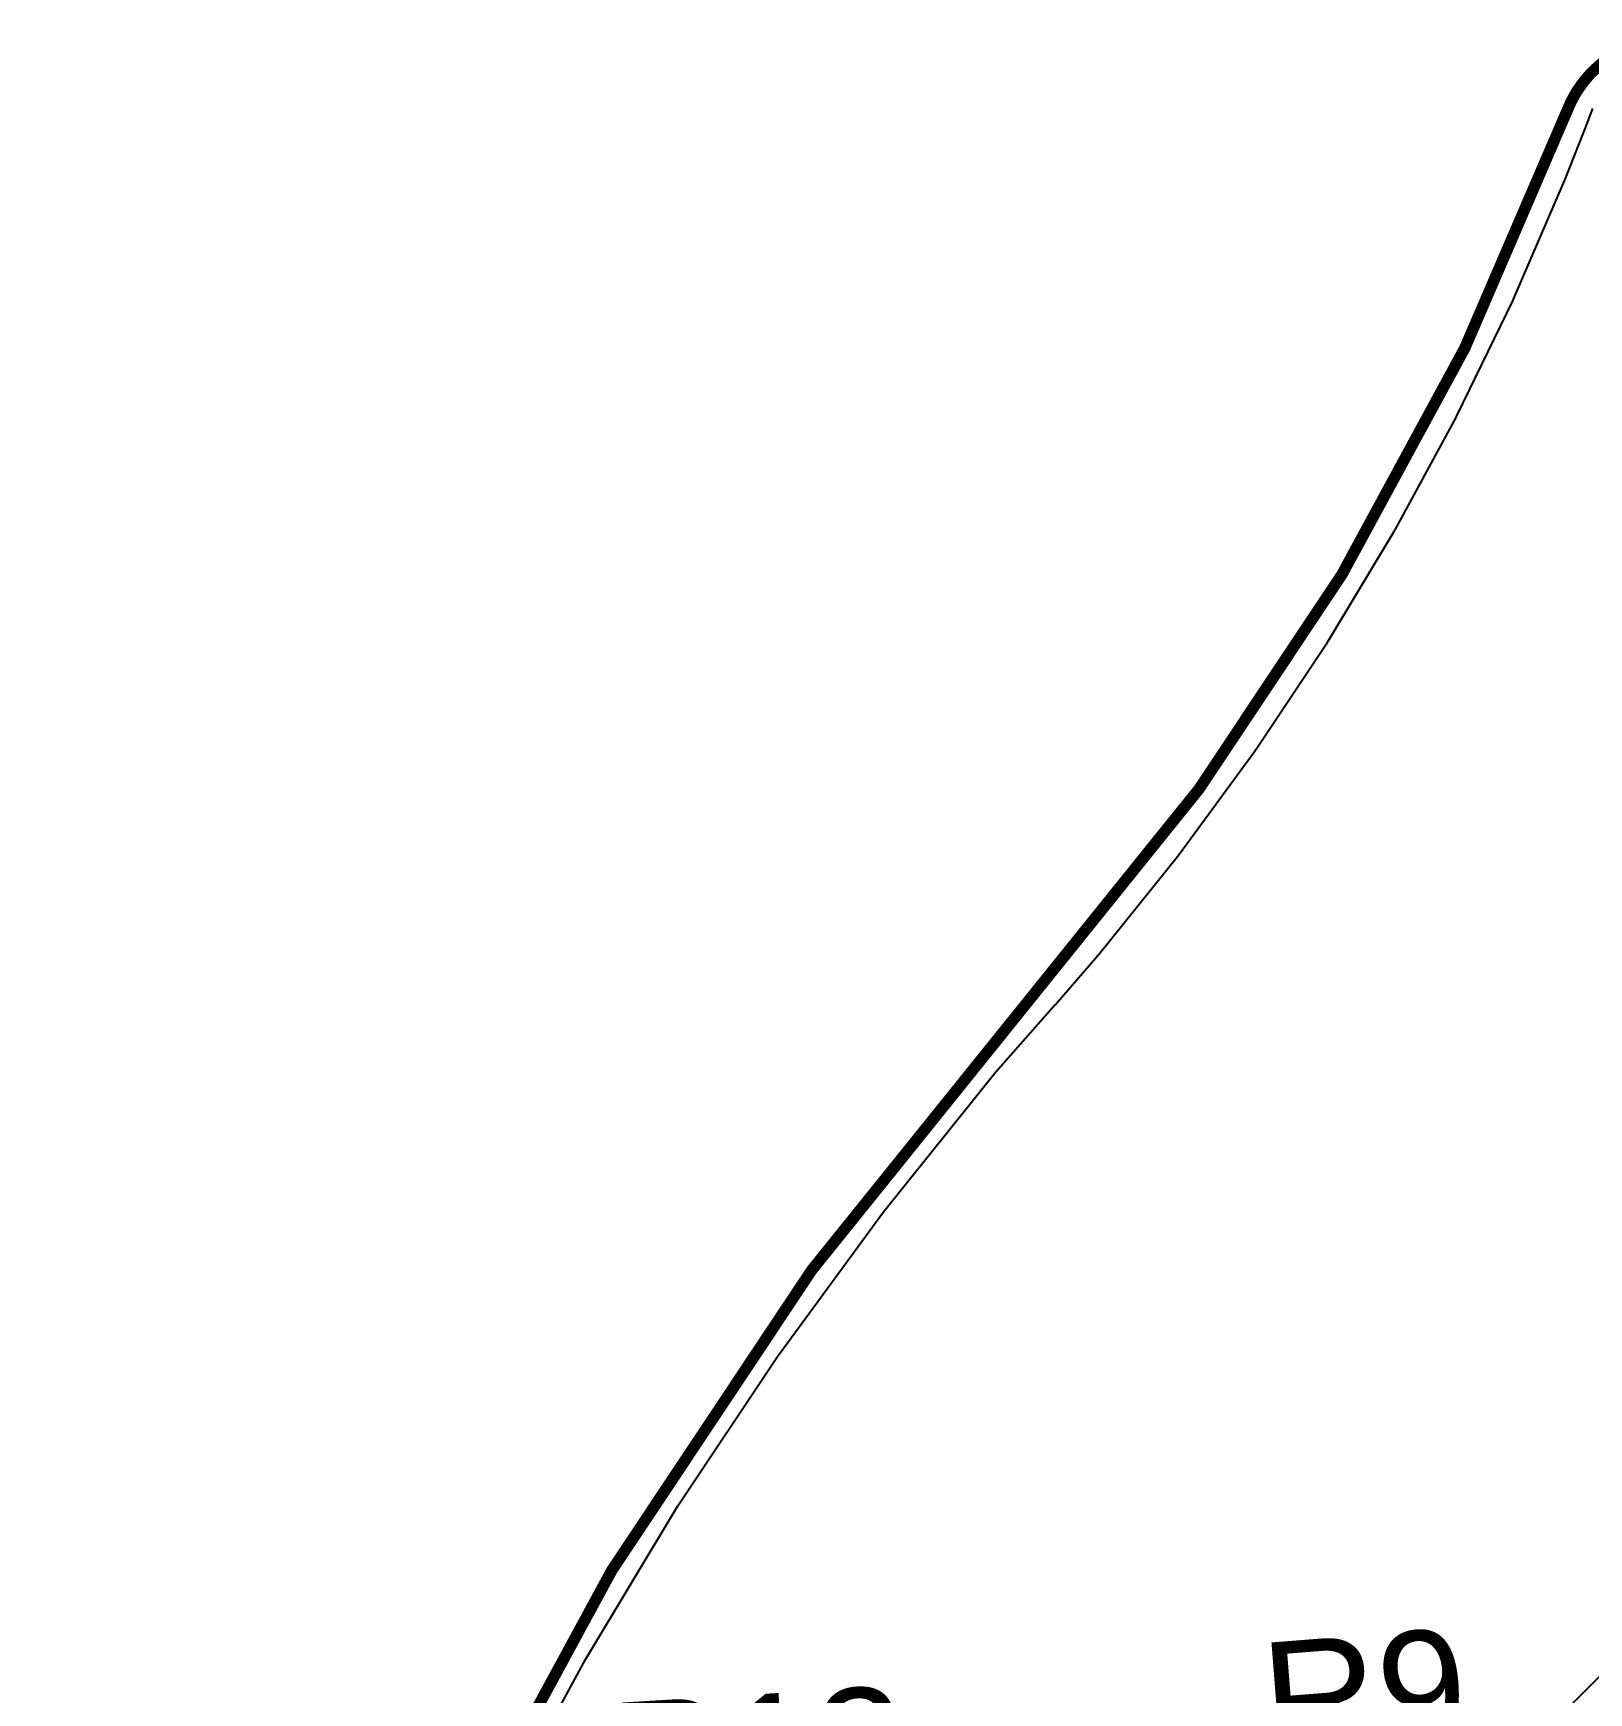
# Model space of a CAD drawing. Header units: millimetres. Extents: x -1.58 to 1.58, y -1.38 to 3.35.
# Drawn here: x -1.577 to -1.04, y 2.71 to 3.283 of the extents above; entities that cross this region are included whole.
import ezdxf

# ---------------------------------------------------------------- set-up
doc = ezdxf.new("R2010")
doc.units = ezdxf.units.MM
doc.header["$MEASUREMENT"] = 0
for name, color, linetype in [('BottomLayer', 5, 'Continuous'), ('Mechanical1', 6, 'Continuous'), ('TopLayer', 1, 'Continuous'), ('TopOverlay', 2, 'Continuous')]:
    doc.layers.add(name, color=color, linetype=linetype)
doc.styles.add('Arial', font='arial.ttf', dxfattribs={"height": 0.2})

msp = doc.modelspace()

# ---------------------------------------------------------------- linework, layer by layer
at = {"layer": 'BottomLayer'}
for p, q in [((-1.04855, 3.23189), (-1.04046, 3.25257)), ((-1.04046, 3.25257), (-1.04045, 3.25262)), ((-1.04045, 3.25262), (-1.04042, 3.25266)), ((-1.04042, 3.25266), (-1.03892, 3.25664)), ((-1.06623, 3.19085), (-1.04865, 3.23164)), ((-1.04865, 3.23164), (-1.04862, 3.23177)), ((-1.04862, 3.23177), (-1.04855, 3.23189)), ((-1.08577, 3.15056), (-1.06638, 3.19052)), ((-1.06638, 3.19052), (-1.06633, 3.1907)), ((-1.06633, 3.1907), (-1.06623, 3.19085)), ((-1.10712, 3.1112), (-1.08594, 3.15024)), ((-1.08594, 3.15024), (-1.08589, 3.15042)), ((-1.08589, 3.15042), (-1.08577, 3.15056)), ((-1.13022, 3.07284), (-1.1073, 3.11088)), ((-1.1073, 3.11088), (-1.10724, 3.11106)), ((-1.10724, 3.11106), (-1.10712, 3.1112)), ((-1.15503, 3.03556), (-1.13042, 3.07253)), ((-1.13042, 3.07253), (-1.13034, 3.0727)), ((-1.13034, 3.0727), (-1.13022, 3.07284)), ((-1.18149, 2.99944), (-1.15524, 3.03526)), ((-1.15524, 3.03526), (-1.15516, 3.03543)), ((-1.15516, 3.03543), (-1.15503, 3.03556)), ((-1.20956, 2.96455), (-1.18171, 2.99915)), ((-1.18171, 2.99915), (-1.18163, 2.99931)), ((-1.18163, 2.99931), (-1.18149, 2.99944)), ((-1.22423, 2.94751), (-1.20973, 2.96434)), ((-1.20973, 2.96434), (-1.20967, 2.96446)), ((-1.20967, 2.96446), (-1.20956, 2.96455)), ((-1.24476, 2.92424), (-1.22429, 2.94745)), ((-1.22429, 2.94745), (-1.22427, 2.94749)), ((-1.22427, 2.94749), (-1.22423, 2.94751)), ((-1.28356, 2.87602), (-1.24476, 2.92424)), ((-1.32014, 2.82609), (-1.28356, 2.87602)), ((-1.35443, 2.77457), (-1.32014, 2.82609)), ((-1.38636, 2.72155), (-1.35443, 2.77457)), ((-1.0058, 2.74655), (-1.20117, 2.55117)), ((-1.41587, 2.66714), (-1.38636, 2.72155))]:
    msp.add_line(p, q, dxfattribs=at)
at = {"layer": 'Mechanical1', "const_width": 0.00394}
for points in [[(-1.04793, 3.2555, -0.276676), (-1.01619, 3.28061)], [(-1.04793, 3.2555, -0.090508), (-1.23031, 2.95276)], [(-1.5748, 2.04133, -0.182676), (-1.23031, 2.95276)]]:
    msp.add_lwpolyline(points, format="xyb", dxfattribs=at)
at = {"layer": 'Mechanical1', "const_width": 0.00197}
for points in [[(-1.04892, 3.2555, 1), (-1.04695, 3.2555, 1)], [(-1.04892, 3.2555, 1), (-1.04695, 3.2555, 1)], [(-1.2313, 2.95276, 1), (-1.22933, 2.95276, 1)], [(-1.2313, 2.95276, 1), (-1.22933, 2.95276, 1)]]:
    msp.add_lwpolyline(points, format="xyb", close=True, dxfattribs=at)
at = {"layer": 'TopLayer'}
for p, q in [((-1.04855, 3.23189), (-1.04046, 3.25257)), ((-1.04046, 3.25257), (-1.04045, 3.25262)), ((-1.04045, 3.25262), (-1.04042, 3.25266)), ((-1.04042, 3.25266), (-1.03892, 3.25664)), ((-1.06623, 3.19085), (-1.04865, 3.23164)), ((-1.04865, 3.23164), (-1.04862, 3.23177)), ((-1.04862, 3.23177), (-1.04855, 3.23189)), ((-1.08577, 3.15056), (-1.06638, 3.19052)), ((-1.06638, 3.19052), (-1.06633, 3.1907)), ((-1.06633, 3.1907), (-1.06623, 3.19085)), ((-1.10712, 3.1112), (-1.08594, 3.15024)), ((-1.08594, 3.15024), (-1.08589, 3.15042)), ((-1.08589, 3.15042), (-1.08577, 3.15056)), ((-1.13022, 3.07284), (-1.1073, 3.11088)), ((-1.1073, 3.11088), (-1.10724, 3.11106)), ((-1.10724, 3.11106), (-1.10712, 3.1112)), ((-1.15503, 3.03556), (-1.13042, 3.07253)), ((-1.13042, 3.07253), (-1.13034, 3.0727)), ((-1.13034, 3.0727), (-1.13022, 3.07284)), ((-1.18149, 2.99944), (-1.15524, 3.03526)), ((-1.15524, 3.03526), (-1.15516, 3.03543)), ((-1.15516, 3.03543), (-1.15503, 3.03556)), ((-1.20956, 2.96455), (-1.18171, 2.99915)), ((-1.18171, 2.99915), (-1.18163, 2.99931)), ((-1.18163, 2.99931), (-1.18149, 2.99944)), ((-1.22423, 2.94751), (-1.20973, 2.96434)), ((-1.20973, 2.96434), (-1.20967, 2.96446)), ((-1.20967, 2.96446), (-1.20956, 2.96455)), ((-1.24476, 2.92424), (-1.22429, 2.94745)), ((-1.22429, 2.94745), (-1.22427, 2.94749)), ((-1.22427, 2.94749), (-1.22423, 2.94751)), ((-1.28356, 2.87602), (-1.24476, 2.92424)), ((-1.32014, 2.82609), (-1.28356, 2.87602)), ((-1.35443, 2.77457), (-1.32014, 2.82609)), ((-1.38636, 2.72155), (-1.35443, 2.77457)), ((-1.41587, 2.66714), (-1.38636, 2.72155))]:
    msp.add_line(p, q, dxfattribs=at)

# ---------------------------------------------------------------- texts
at = {"layer": 'TopOverlay', "style": 'Arial'}
for s, rotation, p in [('R9', 4.5, (-1.15115, 2.68781)), ('R13', 3.5, (-1.37562, 2.66712))]:
    msp.add_text(s, height=0.03937, rotation=rotation, dxfattribs=at).set_placement(p)

doc.saveas('drawing.dxf')
